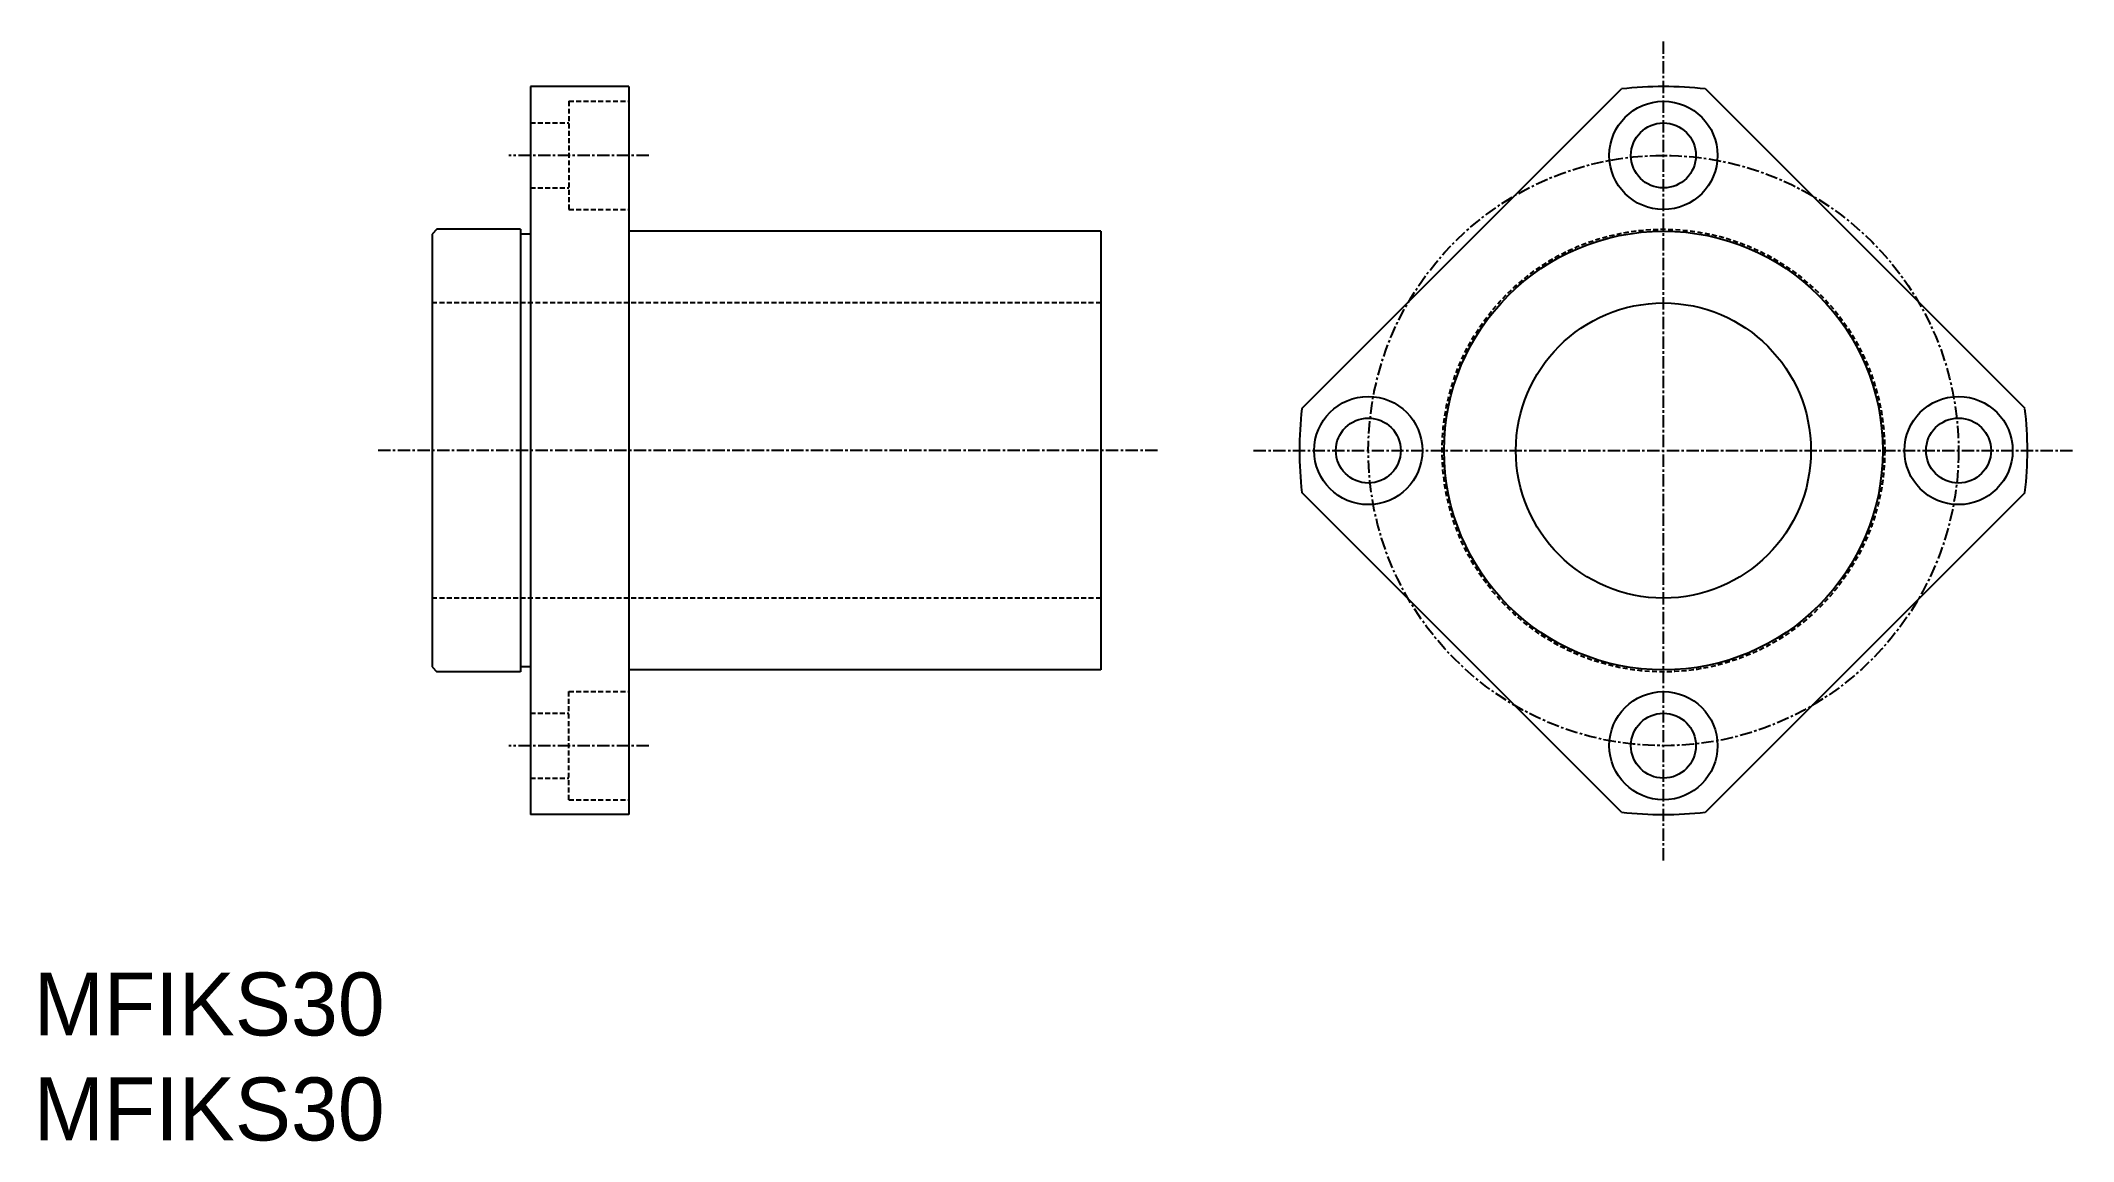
# Model space of a CAD drawing. Extents: x 11 to 217, y 10 to 122.
import ezdxf

# ---------------------------------------------------------------- set-up
doc = ezdxf.new("R2010")
doc.units = 0
doc.linetypes.add('CENTER', pattern=[2, 1.25, -0.25, 0.25, -0.25])
doc.linetypes.add('DASHED', pattern=[0.75, 0.5, -0.25])
doc.layers.get('0').update_dxf_attribs({"linetype": 'CONTINUOUS'})
doc.layers.add('CENTER', color=1, linetype='CENTER')

msp = doc.modelspace()

# ---------------------------------------------------------------- linework, layer by layer
at = {"color": 7, "linetype": 'CONTINUOUS'}
for p, q in [((60.49, 117.13), (60.49, 43.13)), ((70.49, 117.13), (60.49, 117.13)), ((70.49, 117.13), (70.49, 43.13)), ((138.92, 84.39), (171.42, 116.89)), ((212.43, 84.39), (179.93, 116.89)), ((50.99, 102.63), (50.49, 102.13)), ((50.49, 102.13), (50.49, 58.13)), ((59.49, 102.63), (50.99, 102.63)), ((59.49, 102.63), (59.49, 57.63)), ((60.49, 102.13), (59.49, 102.13)), ((118.49, 102.43), (70.49, 102.43)), ((118.49, 102.43), (118.49, 57.83)), ((50.49, 95.13), (50.49, 95.13)), ((171.42, 43.38), (138.92, 75.87)), ((179.93, 43.38), (212.43, 75.87)), ((50.49, 58.13), (50.99, 57.63)), ((60.49, 58.13), (59.49, 58.13)), ((59.49, 57.63), (50.99, 57.63)), ((118.49, 57.83), (70.49, 57.83)), ((70.49, 57.83), (70.49, 57.83)), ((70.49, 43.13), (60.49, 43.13))]:
    msp.add_line(p, q, dxfattribs=at)
at = {"color": 3, "linetype": 'DASHED'}
for p, q in [((64.39, 115.63), (70.49, 115.63)), ((64.39, 115.63), (64.39, 104.63)), ((60.49, 113.43), (64.39, 113.43)), ((60.49, 106.83), (64.39, 106.83)), ((64.39, 104.63), (70.49, 104.63)), ((118.49, 95.13), (50.49, 95.13)), ((118.49, 65.13), (50.49, 65.13)), ((64.39, 44.63), (64.39, 55.63)), ((64.39, 55.63), (70.49, 55.63)), ((60.49, 53.43), (64.39, 53.43)), ((60.49, 46.83), (64.39, 46.83)), ((64.39, 44.63), (70.49, 44.63))]:
    msp.add_line(p, q, dxfattribs=at)
at = {"color": 7, "linetype": 'CONTINUOUS'}
for centre, radius in [((175.67, 110.13), 5.5), ((175.67, 110.13), 3.3), ((175.67, 80.13), 22.3), ((175.67, 80.13), 15), ((145.67, 80.13), 5.5), ((205.67, 80.13), 5.5), ((145.67, 80.13), 3.3), ((205.67, 80.13), 3.3), ((175.67, 50.13), 5.5), ((175.67, 50.13), 3.3)]:
    msp.add_circle(centre, radius, dxfattribs=at)
at = {"color": 3, "linetype": 'DASHED'}
msp.add_circle((175.67, 80.13), 22.5, dxfattribs=at)
at = {"color": 7, "linetype": 'CONTINUOUS'}
for start, end in [(83.3917, 96.6083), (173.3917, 186.6083), (353.3917, 6.6083), (263.3917, 276.6083)]:
    msp.add_arc((175.67, 80.13), 37, start, end, dxfattribs=at)
at = {"layer": 'CENTER', "color": 1, "linetype": 'CENTER'}
for p, q in [((175.67, 38.47), (175.67, 121.8)), ((72.52, 110.13), (58.29, 110.13)), ((124.25, 80.13), (44.81, 80.13)), ((134.01, 80.13), (217.34, 80.13)), ((72.52, 50.13), (58.29, 50.13))]:
    msp.add_line(p, q, dxfattribs=at)
msp.add_circle((175.67, 80.13), 30, dxfattribs=at)

# ---------------------------------------------------------------- texts
at = {"color": 7, "linetype": 'CONTINUOUS'}
for p in [(10, 20.67), (10, 10)]:
    msp.add_text('MFIKS30', height=6.4, dxfattribs=at).set_placement(p)

doc.saveas('drawing.dxf')
